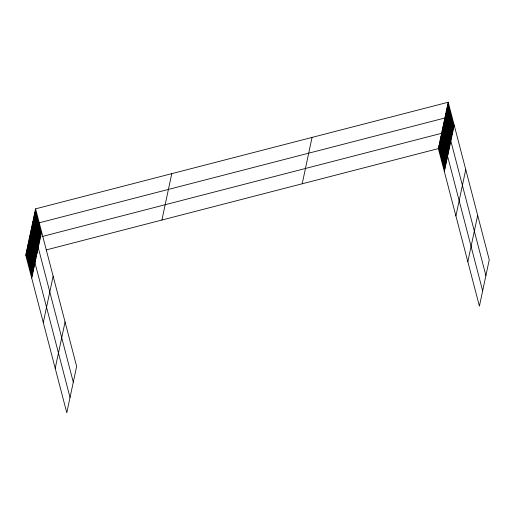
<?xml version="1.0" encoding="UTF-8"?>
<svg xmlns="http://www.w3.org/2000/svg" width="515" height="515" viewBox="0 0 515 515"><rect width="100%" height="100%" fill="white"/><g stroke="black" fill="none" stroke-linecap="round" stroke-linejoin="round"><path stroke-width="0.77" d="M35.593 208.845L76.638 366.403L66.789 412.766L25.75 255.208L35.593 208.845L448.211 102.234L489.25 259.792L479.407 306.155L438.362 148.597L448.211 102.234M31.718 278.126L41.567 231.763M43.292 322.557L53.135 276.195M55.214 368.334L65.064 321.972M161.916 220.027L171.759 173.664M302.202 183.778L312.045 137.415M444.336 171.514L454.179 125.151M455.91 215.946L465.753 169.583M467.832 261.723L477.675 215.36M41.103 236.778L29.001 239.906L70.04 397.464M42.616 236.391L441.613 133.295L482.652 290.859M25.75 255.208L37.099 252.273M46.176 249.93L438.362 148.597M447.876 103.811L453.844 126.729M447.541 105.388L453.509 128.306M447.207 106.966L453.174 129.883M446.872 108.543L452.84 131.46M446.537 110.113L452.505 133.037M446.202 111.691L452.17 134.608M445.868 113.268L451.835 136.185M445.533 114.845L451.501 137.763M445.198 116.422L451.166 139.34M485.903 275.557L444.863 117.999L32.245 224.604L73.291 382.169M444.535 119.525L450.509 142.449M444.213 121.057L450.181 143.975M443.885 122.589L449.859 145.507M443.563 124.115L449.531 147.039M443.235 125.647L449.209 148.565M442.913 127.179L448.88 150.097M442.585 128.705L448.559 151.629M442.263 130.237L448.23 153.155M441.941 131.769L447.908 154.687M441.291 134.827L447.258 157.745M440.962 136.359L446.936 159.277M440.64 137.885L446.608 160.809M440.312 139.417L446.286 162.334M439.99 140.949L445.958 163.867M439.662 142.475L445.636 165.399M439.34 144.007L445.308 166.924M439.012 145.539L444.986 168.457M438.69 147.065L444.657 169.989M35.258 210.423L41.232 233.34M34.923 211.993L40.897 234.917M34.589 213.571L40.563 236.488M34.254 215.148L40.228 238.065M33.919 216.725L39.893 239.642M33.584 218.302L39.558 241.22M33.25 219.879L39.224 242.797M32.915 221.456L38.889 244.374M32.58 223.034L38.554 245.951M31.924 226.136L37.891 249.054M31.595 227.669L37.569 250.586M31.273 229.194L37.241 252.118M30.945 230.726L36.919 253.644M30.623 232.259L36.591 255.176M30.295 233.784L36.269 256.708M29.973 235.316L35.941 258.234M29.651 236.849L35.619 259.766M29.323 238.374L35.29 261.298M28.673 241.438L34.647 264.356M28.351 242.964L34.318 265.888M28.022 244.496L33.996 267.414M27.701 246.028L33.668 268.946M27.372 247.554L33.346 270.478M27.05 249.086L33.018 272.004M26.722 250.618L32.696 273.536M26.4 252.144L32.368 275.068M26.072 253.676L32.046 276.594"/></g></svg>
